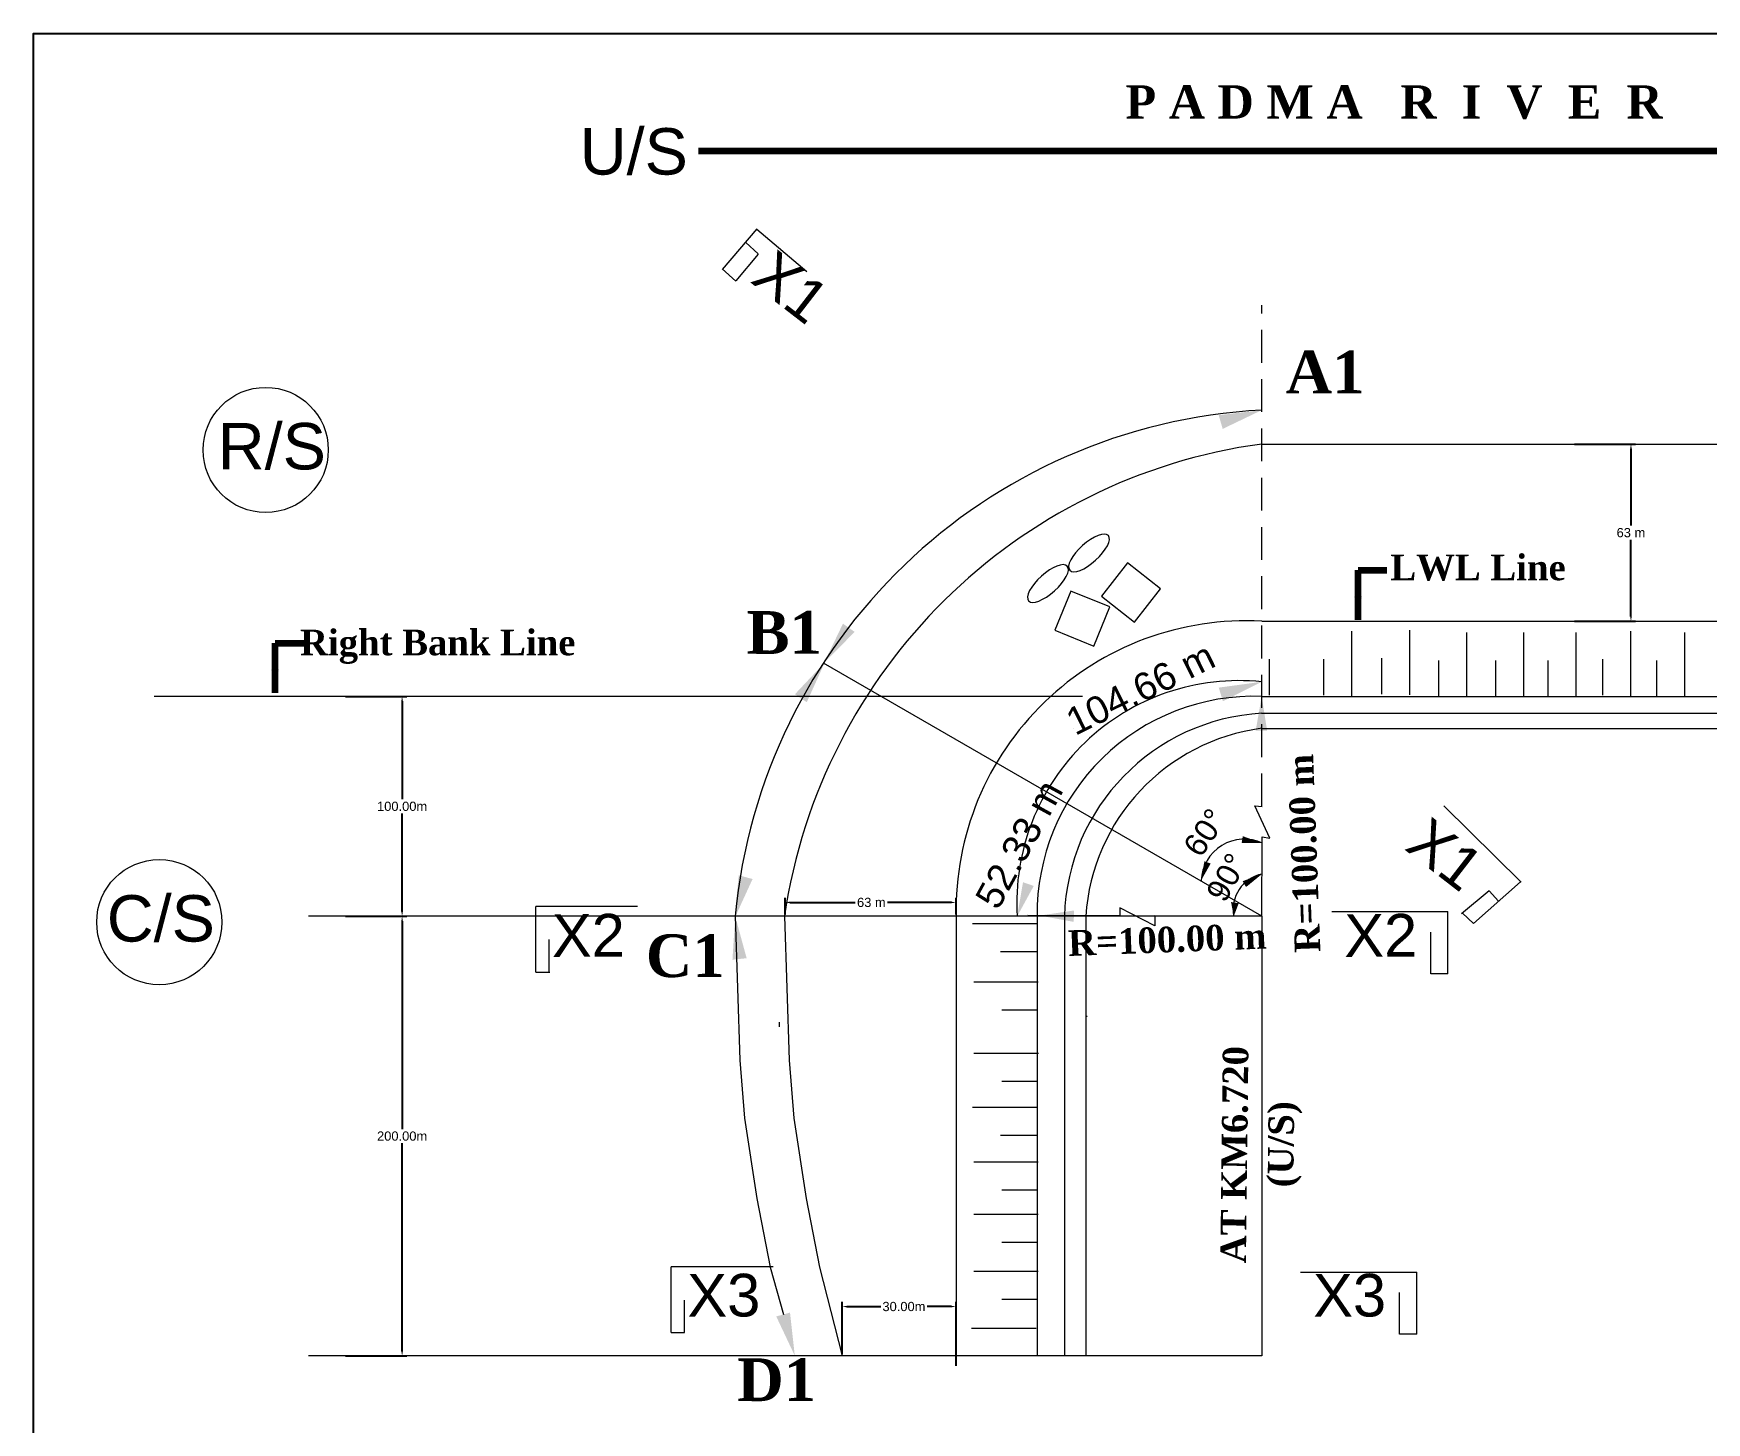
# Model space of a CAD drawing. Header units: inches. Extents: x -885 to 26362, y -28010 to 990.
# Drawn here: x 4059.4 to 4123, y -17522.3 to -17469.5 of the extents above; entities that cross this region are included whole.
import ezdxf

# ---------------------------------------------------------------- set-up
doc = ezdxf.new("R2010")
doc.units = ezdxf.units.IN
doc.header["$MEASUREMENT"] = 0
doc.header["$PDMODE"] = 3
doc.linetypes.add('DASHED2', pattern=[0.375, 0.25, -0.125])
doc.layers.add('LINE', color=7, linetype='Continuous')
doc.styles.add('Arial-200', font='arial.ttf')
doc.styles.get("Standard").update_dxf_attribs({"font": 'arial.ttf'})
doc.dimstyles.get("Standard").update_dxf_attribs({"dimtxt": 0.18, "dimasz": 0.18, "dimexe": 0.18, "dimexo": 0.0625, "dimgap": 0.09, "dimtad": 0, "dimtih": 1, "dimtoh": 1, "dimdec": 4, "dimzin": 0, "dimdsep": 46, "dimtxsty": 'Standard', "dimcen": 0.09, "dimadec": 0, "dimazin": 0, "dimtfac": 1, "dimtdec": 4, "dimtofl": 0, "dimtmove": 0, "dimatfit": 3, "dimfxl": 1, "dimtolj": 1, "dimtzin": 0, "dimarcsym": 0})

# ---------------------------------------------------------------- blocks, each defined once
blk = doc.blocks.new('*D169')
at = {"color": 0, "linetype": 'ByBlock', "lineweight": -2, "ltscale": 0.5, "transparency": 16777216}
for p, q in [((4117.973, -17485.085), (4120.302, -17485.085)), ((4120.122, -17485.265), (4120.122, -17488.186)), ((4120.122, -17491.645), (4120.122, -17488.725)), ((4117.973, -17491.825), (4120.302, -17491.825))]:
    blk.add_line(p, q, dxfattribs=at)
at = {"color": 0, "linetype": 'ByBlock', "ltscale": 0.5, "transparency": 16777216}
for points in [[(4120.092, -17485.265), (4120.152, -17485.265), (4120.122, -17485.085)], [(4120.092, -17491.645), (4120.152, -17491.645), (4120.122, -17491.825)]]:
    blk.add_solid(points, dxfattribs=at)
at = {"layer": 'Defpoints', "color": 0, "linetype": 'ByBlock', "ltscale": 0.5, "transparency": 16777216}
for p in [(4117.91, -17485.085), (4117.91, -17491.825), (4120.122, -17491.825)]:
    blk.add_point(p, dxfattribs=at)
at = {"color": 0, "linetype": 'ByBlock', "lineweight": 20, "ltscale": 0.5, "transparency": 16777216, "insert": (4120.122, -17488.455), "char_height": 0.18, "attachment_point": 5}
blk.add_mtext('\\A1;{\\H1.95x;63 m}', dxfattribs=at)
blk = doc.blocks.new('*D170')
at = {"color": 0, "linetype": 'ByBlock', "lineweight": -2, "ltscale": 0.5, "transparency": 16777216}
for p, q in [((4087.948, -17502.982), (4087.948, -17502.337)), ((4088.128, -17502.517), (4090.617, -17502.517)), ((4094.27, -17502.517), (4091.837, -17502.517)), ((4094.45, -17502.982), (4094.45, -17502.337))]:
    blk.add_line(p, q, dxfattribs=at)
at = {"color": 0, "linetype": 'ByBlock', "ltscale": 0.5, "transparency": 16777216}
for points in [[(4088.128, -17502.487), (4088.128, -17502.547), (4087.948, -17502.517)], [(4094.27, -17502.487), (4094.27, -17502.547), (4094.45, -17502.517)]]:
    blk.add_solid(points, dxfattribs=at)
at = {"layer": 'Defpoints', "color": 0, "linetype": 'ByBlock', "ltscale": 0.5, "transparency": 16777216}
for p in [(4094.45, -17502.517), (4087.948, -17503.045), (4094.45, -17503.045)]:
    blk.add_point(p, dxfattribs=at)
at = {"color": 0, "linetype": 'ByBlock', "lineweight": 20, "ltscale": 0.5, "transparency": 16777216, "insert": (4091.227, -17502.517), "char_height": 0.18, "attachment_point": 5}
blk.add_mtext('\\A1;{\\H1.95x;63 m}', dxfattribs=at)
blk = doc.blocks.new('*D171')
at = {"color": 0, "linetype": 'ByBlock', "lineweight": -2, "ltscale": 0.5, "transparency": 16777216}
for p, q in [((4071.226, -17494.681), (4073.556, -17494.681)), ((4073.376, -17494.861), (4073.376, -17498.594)), ((4073.376, -17502.865), (4073.376, -17499.132)), ((4071.226, -17503.045), (4073.556, -17503.045))]:
    blk.add_line(p, q, dxfattribs=at)
at = {"color": 0, "linetype": 'ByBlock', "ltscale": 0.5, "transparency": 16777216}
for points in [[(4073.346, -17494.861), (4073.406, -17494.861), (4073.376, -17494.681)], [(4073.346, -17502.865), (4073.406, -17502.865), (4073.376, -17503.045)]]:
    blk.add_solid(points, dxfattribs=at)
at = {"layer": 'Defpoints', "color": 0, "linetype": 'ByBlock', "ltscale": 0.5, "transparency": 16777216}
for p in [(4071.164, -17494.681), (4071.164, -17503.045), (4073.376, -17503.045)]:
    blk.add_point(p, dxfattribs=at)
at = {"color": 0, "linetype": 'ByBlock', "lineweight": 20, "ltscale": 0.5, "transparency": 16777216, "insert": (4073.376, -17498.863), "char_height": 0.18, "attachment_point": 5}
blk.add_mtext('\\A1;{\\H1.95x;100.00m}', dxfattribs=at)
blk = doc.blocks.new('*D184')
at = {"color": 0, "linetype": 'ByBlock', "lineweight": -2, "ltscale": 0.5, "transparency": 16777216}
for p, q in [((4071.226, -17503.044), (4073.556, -17503.044)), ((4073.376, -17503.224), (4073.376, -17511.135)), ((4073.376, -17519.585), (4073.376, -17511.674)), ((4071.226, -17519.765), (4073.556, -17519.765))]:
    blk.add_line(p, q, dxfattribs=at)
at = {"color": 0, "linetype": 'ByBlock', "ltscale": 0.5, "transparency": 16777216}
for points in [[(4073.346, -17503.224), (4073.406, -17503.224), (4073.376, -17503.044)], [(4073.346, -17519.585), (4073.406, -17519.585), (4073.376, -17519.765)]]:
    blk.add_solid(points, dxfattribs=at)
at = {"layer": 'Defpoints', "color": 0, "linetype": 'ByBlock', "ltscale": 0.5, "transparency": 16777216}
for p in [(4071.164, -17503.044), (4071.164, -17519.765), (4073.376, -17519.765)]:
    blk.add_point(p, dxfattribs=at)
at = {"color": 0, "linetype": 'ByBlock', "lineweight": 20, "ltscale": 0.5, "transparency": 16777216, "insert": (4073.376, -17511.404), "char_height": 0.18, "attachment_point": 5}
blk.add_mtext('\\A1;{\\H1.95x;200.00m}', dxfattribs=at)
blk = doc.blocks.new('*D185')
at = {"color": 0, "linetype": 'ByBlock', "lineweight": -2, "ltscale": 0.5, "transparency": 16777216}
for p, q in [((4090.115, -17519.702), (4090.115, -17517.706)), ((4094.45, -17520.138), (4094.45, -17517.706)), ((4090.295, -17517.886), (4091.585, -17517.886)), ((4094.27, -17517.886), (4093.348, -17517.886))]:
    blk.add_line(p, q, dxfattribs=at)
at = {"color": 0, "linetype": 'ByBlock', "ltscale": 0.5, "transparency": 16777216}
for points in [[(4090.295, -17517.856), (4090.295, -17517.916), (4090.115, -17517.886)], [(4094.27, -17517.856), (4094.27, -17517.916), (4094.45, -17517.886)]]:
    blk.add_solid(points, dxfattribs=at)
at = {"layer": 'Defpoints', "color": 0, "linetype": 'ByBlock', "ltscale": 0.5, "transparency": 16777216}
for p in [(4094.45, -17517.886), (4090.115, -17519.765), (4094.45, -17520.2)]:
    blk.add_point(p, dxfattribs=at)
at = {"color": 0, "linetype": 'ByBlock', "lineweight": 20, "ltscale": 0.5, "transparency": 16777216, "insert": (4092.466, -17517.886), "char_height": 0.18, "attachment_point": 5}
blk.add_mtext('\\A1;{\\H1.95x;30.00m}', dxfattribs=at)

msp = doc.modelspace()

# ---------------------------------------------------------------- linework, layer by layer
at = {"color": 0, "linetype": 'Continuous', "lineweight": 20, "ltscale": 0.5}
for p, q in [((4086.922362, -17477.854755), (4086.446001, -17477.415317)), ((4086.076395, -17478.885318), (4085.550694, -17478.425699)), ((4106.386502, -17500.076492), (4105.816938, -17498.839506)), ((4105.816938, -17498.839506), (4106.088657, -17498.865443)), ((4106.386502, -17500.076492), (4105.816938, -17498.839506)), ((4105.816938, -17498.839506), (4106.088657, -17498.865443)), ((4115.946288, -17501.746506), (4113.004692, -17498.841334)), ((4106.07878, -17503.03598), (4106.090442, -17500.016122)), ((4106.07878, -17503.03598), (4106.090442, -17500.016122)), ((4106.090442, -17500.016122), (4106.386502, -17500.076492)), ((4106.090442, -17500.016122), (4106.386502, -17500.076492)), ((4114.724488, -17502.078394), (4115.080585, -17502.472718)), ((4106.078783, -17503.044858), (4069.81653, -17503.044858)), ((4082.336851, -17502.668927), (4078.464721, -17502.668927)), ((4078.464721, -17505.166796), (4078.464721, -17502.668927)), ((4094.450163, -17503.044858), (4094.450163, -17519.764858)), ((4100.676111, -17503.026788), (4097.177175, -17503.015918)), ((4100.676111, -17503.026788), (4097.177175, -17503.015918)), ((4097.534265, -17502.926841), (4097.534265, -17519.764858)), ((4098.571524, -17503.02025), (4098.571524, -17519.764858)), ((4099.386462, -17503.022782), (4099.386462, -17519.764858)), ((4100.677057, -17502.722287), (4100.676111, -17503.026788)), ((4100.677057, -17502.722287), (4100.676111, -17503.026788)), ((4102.014884, -17503.402386), (4100.677057, -17502.722287)), ((4102.014884, -17503.402386), (4100.677057, -17502.722287)), ((4102.016193, -17503.030952), (4102.014884, -17503.402386)), ((4102.016193, -17503.030952), (4102.014884, -17503.402386)), ((4106.076361, -17503.043566), (4102.016193, -17503.030952)), ((4106.076361, -17503.043566), (4102.016193, -17503.030952)), ((4106.078783, -17503.035155), (4106.078783, -17519.764858)), ((4106.078783, -17503.035155), (4106.078783, -17519.764858)), ((4108.737989, -17502.867191), (4113.162624, -17502.867191)), ((4113.162624, -17505.226343), (4113.162624, -17502.867191)), ((4112.504881, -17505.226343), (4112.504881, -17503.643631)), ((4078.967607, -17505.166796), (4078.967607, -17503.930916)), ((4078.994675, -17505.182911), (4078.459106, -17505.182911)), ((4113.162624, -17505.226343), (4112.504881, -17505.226343)), ((4087.488906, -17516.377762), (4083.616775, -17516.377762)), ((4083.616775, -17518.875631), (4083.616775, -17516.377762)), ((4107.552918, -17516.576027), (4111.977553, -17516.576027)), ((4111.977553, -17518.935179), (4111.977553, -17516.576027)), ((4084.119661, -17518.875631), (4084.119661, -17517.639752)), ((4111.31981, -17518.935179), (4111.31981, -17517.352466)), ((4083.616775, -17518.875631), (4084.119661, -17518.875631)), ((4111.977553, -17518.935179), (4111.31981, -17518.935179)), ((4106.078783, -17519.764858), (4069.81653, -17519.764858))]:
    msp.add_line(p, q, dxfattribs=at)
at = {"color": 0, "linetype": 'DASHED2', "lineweight": 20, "ltscale": 5}
msp.add_line((4106.080891, -17498.864702), (4106.080891, -17479.799714), dxfattribs=at)
msp.add_line((4106.080891, -17498.864702), (4106.080891, -17479.799714), dxfattribs=at)
at = {"color": 1, "linetype": 'Continuous', "lineweight": 20, "ltscale": 0.5}
msp.add_line((4106.079284, -17503.039648), (4089.402923, -17493.411547), dxfattribs=at)
at = {"color": 0, "linetype": 'Continuous', "lineweight": 20, "ltscale": 0.5}
for points in [[(4086.048469, -17503.044858), (4086.226143, -17508.512695), (4086.400107, -17510.718433), (4086.86818, -17513.773773), (4087.379969, -17516.39322)], [(4087.921958, -17503.044858), (4088.099631, -17508.512695), (4088.273595, -17510.718433), (4088.741668, -17513.773773), (4089.253457, -17516.39322), (4090.114976, -17519.764858)], [(4087.379969, -17516.39322), (4087.886932, -17518.183832)]]:
    msp.add_lwpolyline(points, dxfattribs=at)
for centre, radius, start, end in [((4107.20681, -17505.011799), 21.24957, 93.03726919, 174.6888817), ((4108.94491, -17506.139969), 21.24957, 97.74590502, 171.62477644), ((4108.94491, -17506.139969), 21.24957, 97.74590502, 171.62477644), ((4105.467591, -17502.827122), 11.019579, 86.80952732, 181.13218293), ((4105.467591, -17502.827122), 11.019579, 86.80952732, 181.13218293), ((4105.202554, -17502.524714), 8.442007, 84.02793138, 183.53245029), ((4105.202554, -17502.524714), 8.442007, 84.02793138, 183.53245029), ((4105.785208, -17502.926841), 8.250942, 87.94629337, 180.81955809), ((4105.785208, -17502.926841), 8.250942, 87.94629337, 180.81955809), ((4106.531368, -17503.2751), 7.963923, 93.24265544, 178.34331429), ((4106.531368, -17503.2751), 7.963923, 93.24265544, 178.34331429), ((4107.078737, -17503.540042), 7.709647, 97.43655763, 176.31740752), ((4107.078737, -17503.540042), 7.709647, 97.43655763, 176.31740752), ((4105.405518, -17501.740565), 1.630139, 64.51686859, 178.17203373), ((4106.531368, -17503.2751), 7.963923, 206.54122207, 206.76417091), ((4106.531368, -17503.2751), 7.963923, 206.54122207, 206.76417091), ((4108.94491, -17506.139969), 21.24957, 182.49375771, 182.9774298), ((4108.94491, -17506.139969), 21.24957, 182.49375771, 182.9774298)]:
    msp.add_arc(centre, radius, start, end, dxfattribs=at)
at = {"linetype": 'ByBlock', "lineweight": 20, "ltscale": 0.5}
for points in [[(4104.592077, -17484.508402), (4104.440661, -17483.986593), (4106.081796, -17483.79325)], [(4090.147529, -17491.915766), (4090.591555, -17492.228898), (4089.430144, -17493.40441)], [(4088.770956, -17494.90059), (4088.319553, -17494.598189), (4089.452456, -17493.39518)], [(4104.601517, -17494.866713), (4104.440929, -17494.347653), (4106.078402, -17494.12542)], [(4086.184006, -17501.484381), (4086.708352, -17501.626764), (4086.019031, -17503.128609)], [(4086.48369, -17504.638999), (4085.943146, -17504.693982), (4086.048469, -17503.044858)], [(4087.609705, -17518.262321), (4088.13249, -17518.114309), (4088.315134, -17519.756668)]]:
    msp.add_solid(points, dxfattribs=at)
at = {"layer": 'LINE', "color": 7, "lineweight": 20, "ltscale": 0.5}
for p, q in [((4086.867407, -17476.904615), (4085.556441, -17478.444516)), ((4086.867407, -17476.904615), (4085.556441, -17478.444516)), ((4086.876078, -17476.916575), (4088.77843, -17478.525541)), ((4086.926299, -17477.865169), (4086.072564, -17478.881041)), ((4086.926299, -17477.865169), (4086.072564, -17478.881041)), ((4106.075682, -17485.085081), (4136.009246, -17485.085081)), ((4106.075682, -17485.085081), (4136.009246, -17485.085081)), ((4106.080891, -17491.825414), (4135.37859, -17491.825414)), ((4106.080891, -17491.825414), (4135.37859, -17491.825414)), ((4109.507206, -17494.661502), (4109.507206, -17492.206073)), ((4109.507206, -17494.661502), (4109.507206, -17492.206073)), ((4111.716874, -17494.618216), (4111.716874, -17492.162787)), ((4111.716874, -17494.618216), (4111.716874, -17492.162787)), ((4113.883206, -17494.704788), (4113.883206, -17492.249359)), ((4113.883206, -17494.704788), (4113.883206, -17492.249359)), ((4116.049538, -17494.704788), (4116.049538, -17492.249359)), ((4116.049538, -17494.704788), (4116.049538, -17492.249359)), ((4118.042566, -17494.704788), (4118.042566, -17492.249359)), ((4118.042566, -17494.704788), (4118.042566, -17492.249359)), ((4120.122246, -17494.661502), (4120.122246, -17492.206073)), ((4120.122246, -17494.661502), (4120.122246, -17492.206073)), ((4122.174862, -17494.707621), (4122.174862, -17492.252193)), ((4122.174862, -17494.707621), (4122.174862, -17492.252193)), ((4106.378054, -17494.638983), (4106.378054, -17493.270026)), ((4106.378054, -17494.638983), (4106.378054, -17493.270026)), ((4108.441434, -17494.639773), (4108.441434, -17493.270817)), ((4108.441434, -17494.639773), (4108.441434, -17493.270817)), ((4110.651102, -17494.596487), (4110.651102, -17493.22753)), ((4110.651102, -17494.596487), (4110.651102, -17493.22753)), ((4112.817434, -17494.683059), (4112.817434, -17493.314103)), ((4112.817434, -17494.683059), (4112.817434, -17493.314103)), ((4114.983766, -17494.683059), (4114.983766, -17493.314103)), ((4114.983766, -17494.683059), (4114.983766, -17493.314103)), ((4116.976794, -17494.683059), (4116.976794, -17493.314103)), ((4116.976794, -17494.683059), (4116.976794, -17493.314103)), ((4119.056474, -17494.639773), (4119.056474, -17493.270817)), ((4119.056474, -17494.639773), (4119.056474, -17493.270817)), ((4121.10909, -17494.685893), (4121.10909, -17493.316936)), ((4121.10909, -17494.685893), (4121.10909, -17493.316936)), ((4088.637402, -17494.681198), (4063.944181, -17494.681198)), ((4088.637402, -17494.681198), (4063.944181, -17494.681198)), ((4084.290195, -17494.681989), (4066.007561, -17494.681989)), ((4084.290195, -17494.681989), (4066.007561, -17494.681989)), ((4097.20186, -17494.681198), (4082.983185, -17494.681198)), ((4097.20186, -17494.681198), (4082.983185, -17494.681198)), ((4099.265239, -17494.681989), (4085.046564, -17494.681989)), ((4099.265239, -17494.681989), (4085.046564, -17494.681989)), ((4106.075682, -17494.681989), (4136.009246, -17494.681989)), ((4106.075682, -17494.681989), (4136.009246, -17494.681989)), ((4098.920232, -17495.324719), (4098.920232, -17495.324719)), ((4098.920232, -17495.324719), (4098.920232, -17495.324719)), ((4106.067143, -17495.324719), (4136.009246, -17495.324719)), ((4106.067143, -17495.324719), (4136.009246, -17495.324719)), ((4098.920232, -17495.896034), (4098.920232, -17495.896034)), ((4098.920232, -17495.896034), (4098.920232, -17495.896034)), ((4106.07485, -17495.896034), (4136.009246, -17495.896034)), ((4106.07485, -17495.896034), (4136.009246, -17495.896034)), ((4114.727614, -17502.075788), (4113.677686, -17502.950874)), ((4114.137204, -17503.31671), (4113.711439, -17502.922742)), ((4114.137204, -17503.31671), (4113.711439, -17502.922742)), ((4114.137204, -17503.31671), (4113.711439, -17502.922742)), ((4114.137204, -17503.31671), (4113.711439, -17502.922742)), ((4097.534265, -17503.335672), (4095.078837, -17503.335672)), ((4097.534265, -17503.335672), (4095.078837, -17503.335672)), ((4097.512537, -17504.401444), (4096.14358, -17504.401444)), ((4097.512537, -17504.401444), (4096.14358, -17504.401444)), ((4097.577551, -17505.54533), (4095.122123, -17505.54533)), ((4097.577551, -17505.54533), (4095.122123, -17505.54533)), ((4097.555823, -17506.611103), (4096.186866, -17506.611103)), ((4097.555823, -17506.611103), (4096.186866, -17506.611103)), ((4097.580385, -17508.25794), (4095.124957, -17508.25794)), ((4097.580385, -17508.25794), (4095.124957, -17508.25794)), ((4097.558657, -17509.323712), (4096.1897, -17509.323712)), ((4097.558657, -17509.323712), (4096.1897, -17509.323712)), ((4097.534265, -17510.310556), (4095.078837, -17510.310556)), ((4097.534265, -17510.310556), (4095.078837, -17510.310556)), ((4097.512537, -17511.376328), (4096.14358, -17511.376328)), ((4097.512537, -17511.376328), (4096.14358, -17511.376328)), ((4097.577551, -17512.390236), (4095.122123, -17512.390236)), ((4097.577551, -17512.390236), (4095.122123, -17512.390236)), ((4097.555823, -17513.456008), (4096.186866, -17513.456008)), ((4097.555823, -17513.456008), (4096.186866, -17513.456008)), ((4097.577551, -17514.383264), (4095.122123, -17514.383264)), ((4097.577551, -17514.383264), (4095.122123, -17514.383264)), ((4097.555823, -17515.449036), (4096.186866, -17515.449036)), ((4097.555823, -17515.449036), (4096.186866, -17515.449036)), ((4097.577551, -17516.549596), (4095.122123, -17516.549596)), ((4097.577551, -17516.549596), (4095.122123, -17516.549596)), ((4097.555823, -17517.615368), (4096.186866, -17517.615368)), ((4097.555823, -17517.615368), (4096.186866, -17517.615368)), ((4097.490979, -17518.715928), (4095.035551, -17518.715928)), ((4097.490979, -17518.715928), (4095.035551, -17518.715928))]:
    msp.add_line(p, q, dxfattribs=at)
at = {"layer": 'LINE', "color": 7, "lineweight": -2, "ltscale": 0.5}
msp.add_lwpolyline([(4059.352579, -17604.189336), (4059.352579, -17469.470094), (4249.864639, -17469.470094), (4249.864639, -17604.189336), (4059.352579, -17604.189336)], close=True, dxfattribs=at)
at = {"layer": 'LINE', "color": 7, "lineweight": 20, "ltscale": 0.5}
for points in [[(4101.24276, -17491.855268), (4102.229485, -17490.590512), (4100.964728, -17489.603786), (4099.978003, -17490.868543)], [(4101.24276, -17491.855268), (4102.229485, -17490.590512), (4100.964728, -17489.603786), (4099.978003, -17490.868543)], [(4099.696635, -17492.766975), (4100.297307, -17491.279552), (4098.809883, -17490.678879), (4098.209211, -17492.166303)], [(4099.696635, -17492.766975), (4100.297307, -17491.279552), (4098.809883, -17490.678879), (4098.209211, -17492.166303)]]:
    msp.add_lwpolyline(points, close=True, dxfattribs=at)
msp.add_lwpolyline([(4114.137204, -17503.31671), (4115.925816, -17501.734548)], dxfattribs=at)
msp.add_lwpolyline([(4114.137204, -17503.31671), (4115.925816, -17501.734548)], dxfattribs=at)
for centre in [(4068.186818, -17485.309399), (4068.186818, -17485.309399), (4064.1397, -17503.26624), (4064.1397, -17503.26624)]:
    msp.add_circle(centre, 2.381398, dxfattribs=at)
for centre, radius, start, end in [((4106.371291, -17502.790814), 1.383273, 101.86280544, 190.58270699), ((4106.451811, -17502.882874), 1.491122, 186.05358162, 186.23648605)]:
    msp.add_arc(centre, radius, start, end, dxfattribs=at)
at = {"layer": 'LINE', "color": 7, "lineweight": 20, "ltscale": 0.5, "extrusion": (0, 0, -1)}
for centre in [(4099.507614, -17489.223905), (4099.507614, -17489.223905), (4097.946459, -17490.388542), (4097.946459, -17490.388542)]:
    msp.add_ellipse(centre, major_axis=(0.735328, 0.661002), ratio=0.379800122, dxfattribs=at)
at = {"layer": 'LINE', "color": 7, "lineweight": 20, "ltscale": 0.5}
for points in [[(4105.848881, -17495.98032), (4106.282221, -17495.983697), (4106.075682, -17494.681989)], [(4105.848881, -17495.98032), (4106.282221, -17495.983697), (4106.075682, -17494.681989)], [(4105.358079, -17499.998816), (4105.313345, -17500.247615), (4106.082111, -17500.257415)], [(4105.358079, -17499.998816), (4105.313345, -17500.247615), (4106.082111, -17500.257415)], [(4105.371107, -17500.004224), (4105.326374, -17500.253023), (4106.09514, -17500.262823)], [(4105.371107, -17500.004224), (4105.326374, -17500.253023), (4106.09514, -17500.262823)], [(4104.134938, -17501.039643), (4103.897685, -17500.952386), (4103.754539, -17501.707771)], [(4097.405437, -17501.889711), (4096.996071, -17501.747535), (4096.774226, -17503.046723)], [(4105.35261, -17501.708616), (4105.478268, -17501.927962), (4106.073476, -17501.441316)], [(4105.35261, -17501.708616), (4105.478268, -17501.927962), (4106.073476, -17501.441316)], [(4105.366067, -17501.704385), (4105.491724, -17501.92373), (4106.086933, -17501.437084)], [(4105.366067, -17501.704385), (4105.491724, -17501.92373), (4106.086933, -17501.437084)], [(4105.201084, -17502.54795), (4104.909272, -17502.500113), (4105.013471, -17503.044858)], [(4098.926897, -17503.25636), (4098.93436, -17502.823071), (4097.630762, -17503.017327)], [(4098.926897, -17503.25636), (4098.93436, -17502.823071), (4097.630762, -17503.017327)]]:
    msp.add_solid(points, dxfattribs=at)

# ---------------------------------------------------------------- texts
at = {"layer": 'LINE', "color": 7, "lineweight": 20, "ltscale": 0.5, "style": 'Arial-200'}
for s, p in [('U/S', (4080.135391, -17474.837021)), ('U/S', (4080.135391, -17474.837021)), ('R/S', (4066.366395, -17486.049668)), ('R/S', (4066.366395, -17486.049668)), ('C/S', (4062.142875, -17504.006508)), ('C/S', (4062.142875, -17504.006508))]:
    msp.add_text(s, height=1.7660951, dxfattribs=at).set_placement(p)
at = {"layer": 'LINE', "color": 7, "lineweight": 20, "ltscale": 0.5}
for s, insert, char_height, width, attachment_point in [('{\\fTimes New Roman|b1|i0|c0|p18;P A D M A   R  I  V  E  R}', (4100.893575, -17471.439271), 1.26523018, 49.69258669, 1), ('{\\fTimes New Roman|b1|i0|c0|p18;P A D M A   R  I  V  E  R}', (4100.893575, -17471.439271), 1.26523018, 49.69258669, 1), ('{\\fTimes New Roman|b1|i0|c0|p18;A1}', (4106.987006, -17483.156254), 1.62532551, 58.38116407, 7), ('{\\fTimes New Roman|b1|i0|c0|p18;A1}', (4106.987006, -17483.156254), 1.62532551, 58.38116407, 7), ('{\\fTimes New Roman|b1|i0|c0|p18;LWL Line}', (4117.641651, -17490.286381), 0.97519531, 35.02869844, 9), ('{\\fTimes New Roman|b1|i0|c0|p18;LWL Line}', (4117.641651, -17490.286381), 0.97519531, 35.02869844, 9), ('{\\fTimes New Roman|b1|i0|c0|p18;B1}', (4086.479475, -17493.069505), 1.62532551, 58.38116407, 7), ('{\\fTimes New Roman|b1|i0|c0|p18;Right Bank Line}', (4079.969922, -17493.446936), 0.97519531, 35.02869844, 9), ('{\\fTimes New Roman|b1|i0|c0|p18;Right Bank Line}', (4079.969922, -17493.446936), 0.97519531, 35.02869844, 9), ('{\\fTimes New Roman|b1|i0|c0|p18;C1}', (4082.647545, -17505.37865), 1.62532551, 58.38116407, 7), ('{\\fTimes New Roman|b1|i0|c0|p18;D1}', (4086.1218, -17521.486428), 1.62532551, 58.38116407, 7)]:
    msp.add_mtext(s, dxfattribs=dict(at, insert=insert, char_height=char_height, width=width, attachment_point=attachment_point))
for s, insert, char_height, width, attachment_point, rotation in [('X1', (4086.579275, -17478.905699), 1.6253255, 58.38116407, 7, 322.30626857), ('X1', (4086.579275, -17478.905699), 1.6253255, 58.38116407, 7, 322.30626857), ('{\\fTimes New Roman|b1|i0|c0|p18;R=100.00 m}', (4108.052279, -17496.858102), 0.97519531, 35.02869844, 9, 92.1233567), ('{\\fTimes New Roman|b1|i0|c0|p18;R=100.00 m}', (4108.052279, -17496.858102), 0.97519531, 35.02869844, 9, 92.1233567), ('X1', (4111.468827, -17500.479702), 1.6253255, 58.38116407, 7, 322.30626857), ('X1', (4111.468827, -17500.479702), 1.6253255, 58.38116407, 7, 322.30626857), ('X2', (4079.078007, -17504.590143), 1.6253255, 58.38116407, 7, 0.30626857), ('X2', (4109.221168, -17504.590143), 1.6253255, 58.38116407, 7, 0.30626857), ('{\\fTimes New Roman|b1|i0|c0|p18;R=100.00 m}', (4098.692467, -17503.580761), 0.97519531, 35.02869844, 1, 2.1662074), ('{\\fTimes New Roman|b1|i0|c0|p18;AT KM6.720}', (4104.597473, -17507.971945), 0.97519531, 35.02869844, 3, 89.32851316), ('{\\fTimes New Roman|b1|i0|c0|p18;AT KM6.720}', (4104.597473, -17507.971945), 0.97519531, 35.02869844, 3, 89.32851316), ('{\\fTimes New Roman|b1|i0|c0|p18;(U/S)}', (4106.339136, -17510.070719), 0.97519531, 35.02869844, 3, 89.32851316), ('{\\fTimes New Roman|b1|i0|c0|p18;(U/S)}', (4106.339136, -17510.070719), 0.97519531, 35.02869844, 3, 89.32851316), ('X3', (4084.230061, -17518.298978), 1.6253255, 58.38116407, 7, 0.30626857), ('X3', (4108.036097, -17518.298978), 1.6253255, 58.38116407, 7, 0.30626857)]:
    msp.add_mtext(s, dxfattribs=dict(at, insert=insert, char_height=char_height, width=width, attachment_point=attachment_point, rotation=rotation))
at = {"layer": 'LINE', "color": 7, "lineweight": 20, "ltscale": 0.5, "attachment_point": 5}
for s, insert, char_height, rotation in [('104.66 m', (4101.463018, -17494.387489), 1.0400474, 26.33800682), ('52.33 m', (4096.851851, -17500.301816), 1.0400474, 61.33800682), ('\\A1;60°', (4103.912533, -17499.858063), 0.8667062, 56.1899566), ('\\A1;90°', (4104.746417, -17501.563066), 0.8667062, 61.1899566)]:
    msp.add_mtext(s, dxfattribs=dict(at, insert=insert, char_height=char_height, rotation=rotation))

# ---------------------------------------------------------------- dimensions: what is measured, and where the dimension line sits
at = {"linetype": 'ByBlock', "lineweight": 20, "ltscale": 0.5}
for base, p1, p2, text, picture, middle in [((4120.122246, -17491.825414), (4117.910397, -17485.085081), (4117.910397, -17491.825414), '{\\H1.95x;63 m}', '*D169', (4120.122246, -17488.455247)), ((4073.375754, -17503.044858), (4071.163905, -17494.681198), (4071.163905, -17503.044858), '{\\H1.95x;100.00m}', '*D171', (4073.375754, -17498.863028)), ((4073.375754, -17519.764858), (4071.163905, -17503.044067), (4071.163905, -17519.764858), '{\\H1.95x;200.00m}', '*D184', (4073.375754, -17511.404463))]:
    dim = msp.add_linear_dim(base=base, p1=p1, p2=p2, angle=90, text=text, dimstyle='Standard', override={"dimfxl": 700, "dimfxlon": 1}, dxfattribs=at)
    dim.commit()
    dim.dimension.update_dxf_attribs({"geometry": picture, "text_midpoint": middle})
for base, p1, p2, text, picture, middle in [((4094.450163, -17502.516865), (4087.947657, -17503.044858), (4094.450163, -17503.044858), '{\\H1.95x;63 m}', '*D170', (4091.226887, -17502.516865)), ((4094.450163, -17517.88571), (4090.114976, -17519.764858), (4094.450163, -17520.200331), '{\\H1.95x;30.00m}', '*D185', (4092.466344, -17517.88571))]:
    dim = msp.add_linear_dim(base=base, p1=p1, p2=p2, angle=180, text=text, dimstyle='Standard', override={"dimfxl": 700, "dimfxlon": 1}, dxfattribs=at)
    dim.commit()
    dim.dimension.update_dxf_attribs({"geometry": picture, "text_midpoint": middle, "dimtype": 160})

# ---------------------------------------------------------------- leaders
at = {"layer": 'LINE', "color": 7, "lineweight": 20, "ltscale": 0.5}
for points, override in [([(4141.008366, -17473.95058), (4084.650981, -17473.95058)], {"dimtxt": 1.2, "dimasz": 4, "dimclrd": 7, "dimclre": 7, "dimclrt": 7, "dimlwd": 65535, "dimlwe": 65535}), ([(4141.008366, -17473.95058), (4084.650981, -17473.95058)], {"dimtxt": 1.2, "dimasz": 4, "dimclrd": 7, "dimclre": 7, "dimclrt": 7, "dimlwd": 65535, "dimlwe": 65535}), ([(4109.742514, -17491.764962), (4109.742514, -17489.879186), (4110.842312, -17489.879186)], {"dimtxt": 1.2, "dimasz": 0.9, "dimclrd": 7, "dimclre": 7, "dimclrt": 7, "dimlwd": 65535, "dimlwe": 65535}), ([(4109.742514, -17491.764962), (4109.742514, -17489.879186), (4110.842312, -17489.879186)], {"dimtxt": 1.2, "dimasz": 0.9, "dimclrd": 7, "dimclre": 7, "dimclrt": 7, "dimlwd": 65535, "dimlwe": 65535}), ([(4068.543151, -17494.542169), (4068.543151, -17492.656393), (4069.642949, -17492.656393)], {"dimtxt": 1.2, "dimasz": 0.9, "dimclrd": 7, "dimclre": 7, "dimclrt": 7, "dimlwd": 65535, "dimlwe": 65535}), ([(4068.543151, -17494.542169), (4068.543151, -17492.656393), (4069.642949, -17492.656393)], {"dimtxt": 1.2, "dimasz": 0.9, "dimclrd": 7, "dimclre": 7, "dimclrt": 7, "dimlwd": 65535, "dimlwe": 65535})]:
    msp.add_leader(points, dimstyle='Standard', override=override, dxfattribs=at)

doc.saveas('drawing.dxf')
